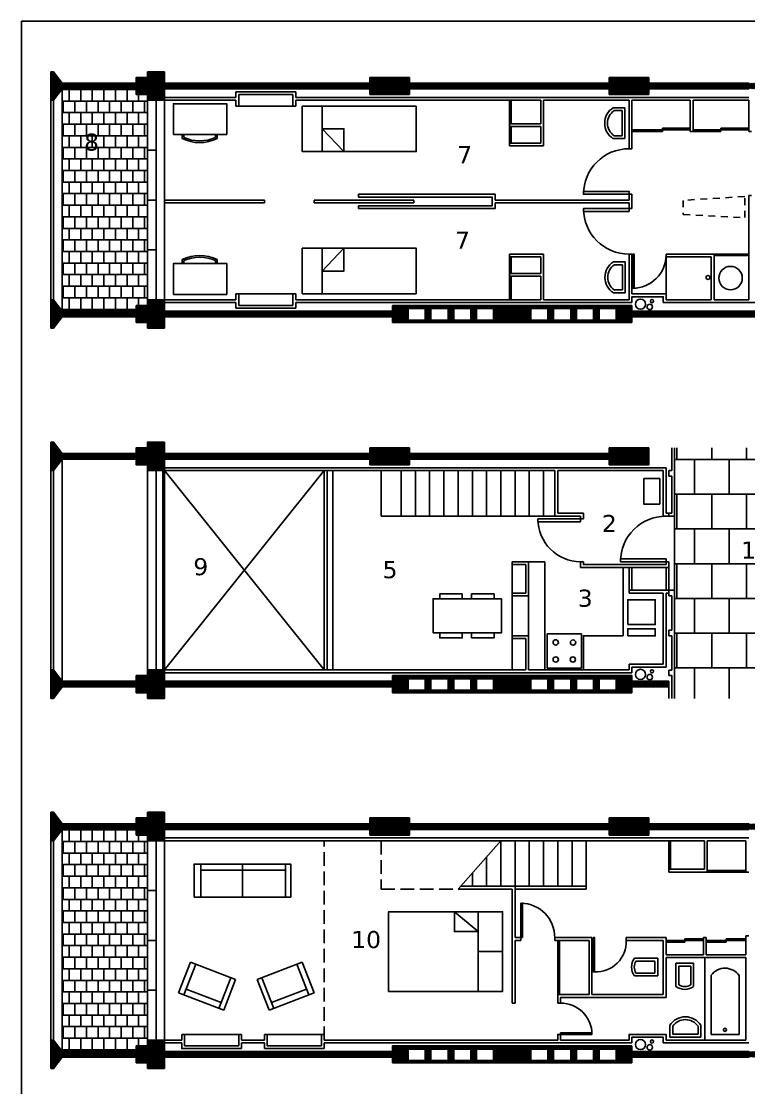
# Model space of a CAD drawing. Header units: millimetres. Extents: x 9.8 to 35.4, y 230.2 to 263.7.
# Drawn here: x 9.83 to 22.59, y 245 to 263.73 of the extents above; entities that cross this region are included whole.
import ezdxf

# ---------------------------------------------------------------- set-up
doc = ezdxf.new("R2010")
doc.units = ezdxf.units.MM
doc.linetypes.add('ACAD_ISO02W100', pattern=[15, 12, -3])
doc.layers.add('GRIS', color=252, linetype='Continuous')
doc.layers.add('LINEAS', color=7, linetype='ACAD_ISO02W100')

# ---------------------------------------------------------------- blocks, each defined once
blk = doc.blocks.new('A$C68CD08A7')
for p, q in [((0, 0.053), (0, 0.46)), ((0, 0.46), (0.311, 0.46)), ((0.05, 0.079), (0.05, 0.41)), ((0.05, 0.41), (0.261, 0.41)), ((0.261, 0.41), (0.261, 0.079)), ((0.311, 0.46), (0.311, 0.053))]:
    blk.add_line(p, q)
for radius, start, end in [(0.254, 232.2833, 307.7167), (0.204, 238.8527, 301.0999)]:
    blk.add_arc((0.155, 0.254), radius, start, end)

msp = doc.modelspace()

# ---------------------------------------------------------------- hatches: boundary and pattern name
h = msp.add_hatch()
h.set_pattern_fill('ANSI31', color=256, scale=0.005, style=0)
h.paths.add_polyline_path([(12.345, 262.839), (12.045, 262.839), (12.045, 262.739), (11.845, 262.739), (11.845, 262.639), (10.545, 262.639), (10.395, 262.839), (10.345, 262.839), (10.345, 262.339), (10.395, 262.339), (10.545, 262.539), (11.845, 262.539), (11.845, 262.439), (12.045, 262.439), (12.045, 262.339), (12.345, 262.339), (12.345, 262.639)])
h.paths.add_polyline_path([(12.345, 258.839), (12.045, 258.839), (12.045, 258.739), (11.845, 258.739), (11.845, 258.639), (10.545, 258.639), (10.395, 258.839), (10.345, 258.839), (10.345, 258.339), (10.395, 258.339), (10.545, 258.539), (11.845, 258.539), (11.845, 258.439), (12.045, 258.439), (12.045, 258.339), (12.345, 258.339), (12.345, 258.539)])
h.paths.add_polyline_path([(32.845, 258.639), (28.845, 258.639), (28.845, 258.739), (24.645, 258.739), (24.645, 258.639), (22.595, 258.639), (20.545, 258.639), (20.545, 258.739), (16.345, 258.739), (16.345, 258.639), (12.345, 258.639), (12.345, 258.539), (16.345, 258.539), (16.345, 258.439), (20.545, 258.439), (20.545, 258.539), (22.595, 258.539), (24.645, 258.539), (24.645, 258.439), (28.845, 258.439), (28.845, 258.539), (32.845, 258.539)])
h.paths.add_polyline_path([(18.119, 258.482), (17.819, 258.482), (17.819, 258.682), (18.119, 258.682)], flags=16)
h.paths.add_polyline_path([(18.771, 258.682), (19.071, 258.682), (19.071, 258.482), (18.771, 258.482)], flags=16)
h.paths.add_polyline_path([(17.719, 258.482), (17.419, 258.482), (17.419, 258.682), (17.719, 258.682)], flags=16)
h.paths.add_polyline_path([(19.171, 258.682), (19.471, 258.682), (19.471, 258.482), (19.171, 258.482)], flags=16)
h.paths.add_polyline_path([(17.319, 258.482), (17.019, 258.482), (17.019, 258.682), (17.319, 258.682)], flags=16)
h.paths.add_polyline_path([(19.571, 258.682), (19.871, 258.682), (19.871, 258.482), (19.571, 258.482)], flags=16)
h.paths.add_polyline_path([(16.919, 258.482), (16.619, 258.482), (16.619, 258.682), (16.919, 258.682)], flags=16)
h.paths.add_polyline_path([(19.971, 258.682), (20.271, 258.682), (20.271, 258.482), (19.971, 258.482)], flags=16)
h.paths.add_polyline_path([(24.919, 258.682), (25.219, 258.682), (25.219, 258.482), (24.919, 258.482)], flags=16)
h.paths.add_polyline_path([(25.319, 258.682), (25.619, 258.682), (25.619, 258.482), (25.319, 258.482)], flags=16)
h.paths.add_polyline_path([(25.719, 258.682), (26.019, 258.682), (26.019, 258.482), (25.719, 258.482)], flags=16)
h.paths.add_polyline_path([(26.119, 258.682), (26.419, 258.682), (26.419, 258.482), (26.119, 258.482)], flags=16)
h.paths.add_polyline_path([(27.071, 258.682), (27.371, 258.682), (27.371, 258.482), (27.071, 258.482)], flags=16)
h.paths.add_polyline_path([(27.471, 258.682), (27.771, 258.682), (27.771, 258.482), (27.471, 258.482)], flags=16)
h.paths.add_polyline_path([(27.871, 258.682), (28.171, 258.682), (28.171, 258.482), (27.871, 258.482)], flags=16)
h.paths.add_polyline_path([(28.271, 258.682), (28.571, 258.682), (28.571, 258.482), (28.271, 258.482)], flags=16)
h.paths.add_polyline_path([(32.845, 262.639), (29.245, 262.639), (29.245, 262.739), (28.545, 262.739), (28.545, 262.639), (25.045, 262.639), (25.045, 262.739), (24.345, 262.739), (24.345, 262.639), (22.595, 262.639), (20.845, 262.639), (20.845, 262.739), (20.145, 262.739), (20.145, 262.639), (16.645, 262.639), (16.645, 262.739), (15.945, 262.739), (15.945, 262.639), (12.345, 262.639), (12.345, 262.539), (15.945, 262.539), (15.945, 262.439), (16.645, 262.439), (16.645, 262.539), (20.145, 262.539), (20.145, 262.439), (20.845, 262.439), (20.845, 262.539), (22.595, 262.539), (24.345, 262.539), (24.345, 262.439), (25.045, 262.439), (25.045, 262.539), (28.545, 262.539), (28.545, 262.439), (29.245, 262.439), (29.245, 262.539), (32.845, 262.539)])
h.paths.add_polyline_path([(34.845, 262.839), (34.795, 262.839), (34.645, 262.639), (33.345, 262.639), (33.345, 262.739), (33.145, 262.739), (33.145, 262.839), (32.845, 262.839), (32.845, 262.639), (32.845, 262.339), (33.145, 262.339), (33.145, 262.439), (33.345, 262.439), (33.345, 262.539), (34.645, 262.539), (34.795, 262.339), (34.845, 262.339)])
h.paths.add_polyline_path([(34.845, 258.839), (34.795, 258.839), (34.645, 258.639), (33.345, 258.639), (33.345, 258.739), (33.145, 258.739), (33.145, 258.839), (32.845, 258.839), (32.845, 258.539), (32.845, 258.339), (33.145, 258.339), (33.145, 258.439), (33.345, 258.439), (33.345, 258.539), (34.645, 258.539), (34.795, 258.339), (34.845, 258.339)])
h = msp.add_hatch()
h.set_pattern_fill('ANSI31', color=256, scale=0.005, style=0)
h.paths.add_polyline_path([(12.345, 256.339), (12.045, 256.339), (12.045, 256.239), (11.845, 256.239), (11.845, 256.139), (10.545, 256.139), (10.395, 256.339), (10.345, 256.339), (10.345, 255.839), (10.395, 255.839), (10.545, 256.039), (11.845, 256.039), (11.845, 255.939), (12.045, 255.939), (12.045, 255.839), (12.345, 255.839), (12.345, 256.039)])
h.paths.add_polyline_path([(12.345, 252.339), (12.045, 252.339), (12.045, 252.239), (11.845, 252.239), (11.845, 252.139), (10.545, 252.139), (10.395, 252.339), (10.345, 252.339), (10.345, 251.839), (10.395, 251.839), (10.545, 252.039), (11.845, 252.039), (11.845, 251.939), (12.045, 251.939), (12.045, 251.839), (12.345, 251.839), (12.345, 252.039)])
h.paths.add_polyline_path([(20.845, 256.239), (20.145, 256.239), (20.145, 256.139), (16.645, 256.139), (16.645, 256.239), (15.945, 256.239), (15.945, 256.139), (12.345, 256.139), (12.345, 256.039), (15.945, 256.039), (15.945, 255.939), (16.645, 255.939), (16.645, 256.039), (20.145, 256.039), (20.145, 255.939), (20.845, 255.939), (20.845, 256.039)])
h.paths.add_polyline_path([(20.545, 252.239), (16.345, 252.239), (16.345, 252.139), (12.345, 252.139), (12.345, 252.039), (16.345, 252.039), (16.345, 251.939), (20.545, 251.939), (20.545, 252.039), (21.195, 252.039), (21.195, 252.139), (20.545, 252.139)])
h.paths.add_polyline_path([(16.619, 252.182), (16.919, 252.182), (16.919, 251.982), (16.619, 251.982)], flags=16)
h.paths.add_polyline_path([(17.019, 252.182), (17.319, 252.182), (17.319, 251.982), (17.019, 251.982)], flags=16)
h.paths.add_polyline_path([(17.419, 252.182), (17.719, 252.182), (17.719, 251.982), (17.419, 251.982)], flags=16)
h.paths.add_polyline_path([(17.819, 252.182), (18.119, 252.182), (18.119, 251.982), (17.819, 251.982)], flags=16)
h.paths.add_polyline_path([(18.771, 252.182), (19.071, 252.182), (19.071, 251.982), (18.771, 251.982)], flags=16)
h.paths.add_polyline_path([(19.171, 252.182), (19.471, 252.182), (19.471, 251.982), (19.171, 251.982)], flags=16)
h.paths.add_polyline_path([(19.571, 252.182), (19.871, 252.182), (19.871, 251.982), (19.571, 251.982)], flags=16)
h.paths.add_polyline_path([(19.971, 252.182), (20.271, 252.182), (20.271, 251.982), (19.971, 251.982)], flags=16)
h = msp.add_hatch()
h.set_pattern_fill('ANSI31', color=256, scale=0.005, style=0)
h.paths.add_polyline_path([(12.345, 249.839), (12.045, 249.839), (12.045, 249.739), (11.845, 249.739), (11.845, 249.639), (10.545, 249.639), (10.395, 249.839), (10.345, 249.839), (10.345, 249.339), (10.395, 249.339), (10.545, 249.539), (11.845, 249.539), (11.845, 249.439), (12.045, 249.439), (12.045, 249.339), (12.345, 249.339), (12.345, 249.539)])
h.paths.add_polyline_path([(33.345, 245.739), (33.145, 245.739), (33.145, 245.839), (32.845, 245.839), (32.845, 245.539), (32.845, 245.339), (33.145, 245.339), (33.145, 245.439), (33.345, 245.439), (33.345, 245.539), (34.645, 245.539), (34.795, 245.339), (34.845, 245.339), (34.845, 245.839), (34.795, 245.839), (34.645, 245.639), (33.345, 245.639)])
h.paths.add_polyline_path([(34.845, 249.839), (34.795, 249.839), (34.645, 249.639), (33.345, 249.639), (33.345, 249.739), (33.145, 249.739), (33.145, 249.839), (32.845, 249.839), (32.845, 249.639), (32.845, 249.339), (33.145, 249.339), (33.145, 249.439), (33.345, 249.439), (33.345, 249.539), (34.645, 249.539), (34.795, 249.339), (34.845, 249.339)])
h.paths.add_polyline_path([(32.845, 249.639), (29.245, 249.639), (29.245, 249.739), (28.545, 249.739), (28.545, 249.639), (25.045, 249.639), (25.045, 249.739), (24.345, 249.739), (24.345, 249.639), (22.595, 249.639), (20.845, 249.639), (20.845, 249.739), (20.145, 249.739), (20.145, 249.639), (16.645, 249.639), (16.645, 249.739), (15.945, 249.739), (15.945, 249.639), (12.345, 249.639), (12.345, 249.539), (15.945, 249.539), (15.945, 249.439), (16.645, 249.439), (16.645, 249.539), (20.145, 249.539), (20.145, 249.439), (20.845, 249.439), (20.845, 249.539), (22.595, 249.539), (24.345, 249.539), (24.345, 249.439), (25.045, 249.439), (25.045, 249.539), (28.545, 249.539), (28.545, 249.439), (29.245, 249.439), (29.245, 249.539), (32.845, 249.539)])
h.paths.add_polyline_path([(32.845, 245.639), (28.845, 245.639), (28.845, 245.739), (24.645, 245.739), (24.645, 245.639), (22.595, 245.639), (20.545, 245.639), (20.545, 245.739), (16.345, 245.739), (16.345, 245.639), (12.345, 245.639), (12.345, 245.539), (16.345, 245.539), (16.345, 245.439), (20.545, 245.439), (20.545, 245.539), (22.595, 245.539), (24.645, 245.539), (24.645, 245.439), (28.845, 245.439), (28.845, 245.539), (32.845, 245.539)])
h.paths.add_polyline_path([(26.419, 245.482), (26.119, 245.482), (26.119, 245.682), (26.419, 245.682)], flags=16)
h.paths.add_polyline_path([(27.071, 245.682), (27.371, 245.682), (27.371, 245.482), (27.071, 245.482)], flags=16)
h.paths.add_polyline_path([(26.019, 245.482), (25.719, 245.482), (25.719, 245.682), (26.019, 245.682)], flags=16)
h.paths.add_polyline_path([(27.471, 245.682), (27.771, 245.682), (27.771, 245.482), (27.471, 245.482)], flags=16)
h.paths.add_polyline_path([(25.619, 245.482), (25.319, 245.482), (25.319, 245.682), (25.619, 245.682)], flags=16)
h.paths.add_polyline_path([(27.871, 245.682), (28.171, 245.682), (28.171, 245.482), (27.871, 245.482)], flags=16)
h.paths.add_polyline_path([(25.219, 245.482), (24.919, 245.482), (24.919, 245.682), (25.219, 245.682)], flags=16)
h.paths.add_polyline_path([(28.271, 245.682), (28.571, 245.682), (28.571, 245.482), (28.271, 245.482)], flags=16)
h.paths.add_polyline_path([(20.271, 245.482), (19.971, 245.482), (19.971, 245.682), (20.271, 245.682)], flags=16)
h.paths.add_polyline_path([(19.871, 245.482), (19.571, 245.482), (19.571, 245.682), (19.871, 245.682)], flags=16)
h.paths.add_polyline_path([(19.471, 245.482), (19.171, 245.482), (19.171, 245.682), (19.471, 245.682)], flags=16)
h.paths.add_polyline_path([(19.071, 245.482), (18.771, 245.482), (18.771, 245.682), (19.071, 245.682)], flags=16)
h.paths.add_polyline_path([(18.119, 245.482), (17.819, 245.482), (17.819, 245.682), (18.119, 245.682)], flags=16)
h.paths.add_polyline_path([(17.719, 245.482), (17.419, 245.482), (17.419, 245.682), (17.719, 245.682)], flags=16)
h.paths.add_polyline_path([(17.319, 245.482), (17.019, 245.482), (17.019, 245.682), (17.319, 245.682)], flags=16)
h.paths.add_polyline_path([(16.919, 245.482), (16.619, 245.482), (16.619, 245.682), (16.919, 245.682)], flags=16)
h = msp.add_hatch()
h.set_pattern_fill('ANSI31', color=256, scale=0.005, style=0)
h.paths.add_polyline_path([(12.345, 245.839), (12.045, 245.839), (12.045, 245.739), (11.845, 245.739), (11.845, 245.639), (10.545, 245.639), (10.395, 245.839), (10.345, 245.839), (10.345, 245.339), (10.395, 245.339), (10.545, 245.539), (11.845, 245.539), (11.845, 245.439), (12.045, 245.439), (12.045, 245.339), (12.345, 245.339), (12.345, 245.539)])
h = msp.add_hatch()
h.set_pattern_fill('ANSI31', color=256, scale=0.005, style=0)
h.paths.add_polyline_path([(22.595, 245.639), (20.545, 245.639), (20.545, 245.739), (16.345, 245.739), (16.345, 245.639), (12.345, 245.639), (12.345, 245.539), (16.345, 245.539), (16.345, 245.439), (20.545, 245.439), (20.545, 245.539), (22.595, 245.539)])
h.paths.add_polyline_path([(16.619, 245.682), (16.919, 245.682), (16.919, 245.482), (16.619, 245.482)], flags=16)
h.paths.add_polyline_path([(17.019, 245.682), (17.319, 245.682), (17.319, 245.482), (17.019, 245.482)], flags=16)
h.paths.add_polyline_path([(17.419, 245.682), (17.719, 245.682), (17.719, 245.482), (17.419, 245.482)], flags=16)
h.paths.add_polyline_path([(17.819, 245.682), (18.119, 245.682), (18.119, 245.482), (17.819, 245.482)], flags=16)
h.paths.add_polyline_path([(18.771, 245.682), (19.071, 245.682), (19.071, 245.482), (18.771, 245.482)], flags=16)
h.paths.add_polyline_path([(19.171, 245.682), (19.471, 245.682), (19.471, 245.482), (19.171, 245.482)], flags=16)
h.paths.add_polyline_path([(19.571, 245.682), (19.871, 245.682), (19.871, 245.482), (19.571, 245.482)], flags=16)
h.paths.add_polyline_path([(19.971, 245.682), (20.271, 245.682), (20.271, 245.482), (19.971, 245.482)], flags=16)
at = {"layer": 'GRIS'}
h = msp.add_hatch(dxfattribs=at)
h.set_pattern_fill('AR-B88', color=256, scale=0.001, style=0)
h.set_pattern_definition([(360, (-2e-12, 13), (2e-15, 0.2032), []), (90, (-2e-12, 13), (-0.1016, 0.2032), [0.2032, -0.2032])])
h.paths.add_polyline_path([(12.045, 262.339), (12.045, 262.439), (11.845, 262.439), (11.845, 262.539), (10.545, 262.539), (10.545, 258.639), (11.845, 258.639), (11.845, 258.739), (12.045, 258.739), (12.045, 258.839)])
h = msp.add_hatch(dxfattribs=at)
h.set_pattern_fill('AR-B88', color=256, scale=0.003, style=0)
h.paths.add_polyline_path([(23.895, 255.039), (23.895, 256.239), (21.295, 256.239), (21.295, 255.039), (21.295, 253.739), (21.295, 251.839), (23.895, 251.839), (23.895, 253.739)])
h = msp.add_hatch(dxfattribs=at)
h.set_pattern_fill('AR-B88', color=256, scale=0.001, style=0)
h.paths.add_polyline_path([(12.045, 249.339), (12.045, 249.439), (11.845, 249.439), (11.845, 249.539), (10.545, 249.539), (10.545, 245.639), (11.845, 245.639), (11.845, 245.739), (12.045, 245.739), (12.045, 245.839)])

# ---------------------------------------------------------------- linework, layer by layer
for p, q in [((9.83, 263.726), (35.409, 263.726)), ((9.83, 230.218), (9.83, 263.726)), ((10.345, 262.839), (10.345, 258.339)), ((12.345, 262.839), (12.345, 262.639)), ((15.945, 262.739), (16.645, 262.739)), ((15.945, 262.639), (15.945, 262.739)), ((16.645, 262.739), (16.645, 262.639)), ((20.145, 262.639), (20.145, 262.739)), ((20.145, 262.739), (20.845, 262.739)), ((20.845, 262.739), (20.845, 262.639)), ((10.545, 262.639), (11.845, 262.639)), ((10.545, 262.539), (10.545, 258.639)), ((10.545, 262.539), (11.845, 262.539)), ((15.945, 262.639), (12.345, 262.639)), ((12.345, 262.639), (12.345, 262.339)), ((15.945, 262.539), (12.345, 262.539)), ((15.945, 262.439), (15.945, 262.539)), ((20.145, 262.639), (16.645, 262.639)), ((16.645, 262.539), (16.645, 262.439)), ((20.145, 262.539), (16.645, 262.539)), ((20.145, 262.439), (20.145, 262.539)), ((22.595, 262.639), (20.845, 262.639)), ((22.595, 262.539), (20.845, 262.539)), ((20.845, 262.539), (20.845, 262.439)), ((12.045, 262.439), (12.045, 262.339)), ((12.045, 262.339), (12.045, 258.739)), ((12.345, 262.339), (12.345, 258.839)), ((18.945, 262.339), (18.945, 261.927)), ((18.995, 262.339), (18.995, 261.539)), ((18.945, 261.877), (18.945, 261.589)), ((18.945, 261.589), (18.395, 261.589)), ((18.995, 261.539), (18.395, 261.539)), ((22.595, 260.669), (22.645, 260.669)), ((18.995, 259.639), (18.395, 259.639)), ((18.945, 259.589), (18.395, 259.589)), ((18.945, 259.301), (18.945, 259.589)), ((18.995, 258.839), (18.995, 259.639)), ((21.937, 259.589), (21.937, 258.839)), ((21.987, 259.639), (21.987, 258.839)), ((18.945, 258.839), (18.945, 259.251)), ((20.545, 258.939), (21.145, 258.939)), ((20.595, 258.939), (20.845, 258.939)), ((21.145, 258.939), (21.145, 258.839)), ((12.345, 258.839), (12.345, 258.539)), ((12.345, 258.789), (12.645, 258.789)), ((12.645, 258.789), (13.595, 258.789)), ((14.645, 258.789), (20.545, 258.789)), ((10.545, 258.639), (11.845, 258.639)), ((11.845, 258.739), (12.045, 258.739)), ((11.845, 258.639), (11.845, 258.739)), ((12.345, 258.639), (16.345, 258.639)), ((16.345, 258.739), (16.345, 258.639)), ((16.345, 258.739), (20.545, 258.739)), ((20.545, 258.639), (20.545, 258.739)), ((20.545, 258.639), (22.595, 258.639)), ((24.645, 258.639), (22.595, 258.639)), ((10.545, 258.539), (11.845, 258.539)), ((11.845, 258.439), (11.845, 258.539)), ((12.045, 258.439), (11.845, 258.439)), ((12.045, 258.439), (12.045, 258.339)), ((12.045, 258.339), (12.045, 258.439)), ((12.345, 258.539), (16.345, 258.539)), ((12.345, 258.539), (16.345, 258.539)), ((12.345, 258.539), (12.345, 258.339)), ((16.345, 258.539), (16.345, 258.439)), ((20.545, 258.439), (16.345, 258.439)), ((20.545, 258.439), (20.545, 258.539)), ((20.545, 258.539), (22.595, 258.539)), ((24.645, 258.539), (22.595, 258.539)), ((10.345, 256.339), (10.345, 251.839)), ((12.345, 256.339), (12.345, 256.039)), ((10.545, 256.139), (11.845, 256.139)), ((15.945, 256.139), (12.345, 256.139)), ((15.945, 256.139), (15.945, 256.239)), ((15.945, 256.239), (16.645, 256.239)), ((16.645, 256.239), (16.645, 256.139)), ((20.145, 256.139), (16.645, 256.139)), ((20.145, 256.239), (20.845, 256.239)), ((20.145, 256.139), (20.145, 256.239)), ((20.845, 256.239), (20.845, 256.039)), ((21.245, 255.838), (21.245, 256.239)), ((21.295, 255.039), (21.295, 256.239)), ((10.545, 256.039), (11.845, 256.039)), ((10.545, 256.039), (10.545, 252.139)), ((12.045, 255.939), (12.045, 255.839)), ((12.345, 256.039), (12.345, 255.839)), ((15.945, 256.039), (12.345, 256.039)), ((15.945, 255.939), (15.945, 256.039)), ((20.145, 256.039), (16.645, 256.039)), ((16.645, 256.039), (16.645, 255.939)), ((20.145, 255.939), (20.145, 256.039)), ((20.845, 256.039), (20.845, 255.939)), ((12.045, 255.839), (12.045, 252.239)), ((12.315, 255.839), (12.315, 252.339)), ((12.345, 255.839), (12.345, 252.339)), ((16.145, 255.839), (16.145, 255.039)), ((16.495, 255.039), (16.495, 255.839)), ((16.745, 255.039), (16.745, 255.839)), ((16.995, 255.039), (16.995, 255.839)), ((17.245, 255.039), (17.245, 255.839)), ((17.495, 255.039), (17.495, 255.839)), ((17.745, 255.039), (17.745, 255.839)), ((17.995, 255.039), (17.995, 255.839)), ((18.245, 255.039), (18.245, 255.839)), ((18.495, 255.039), (18.495, 255.839)), ((18.745, 255.039), (18.745, 255.839)), ((18.995, 255.039), (18.995, 255.839)), ((19.195, 255.039), (19.195, 255.839)), ((19.245, 255.089), (19.245, 255.839)), ((21.095, 255.039), (21.095, 255.839)), ((21.145, 255.089), (21.145, 255.889)), ((21.195, 255.738), (21.195, 255.838)), ((21.245, 255.089), (21.245, 255.738)), ((16.145, 255.039), (19.195, 255.039)), ((19.195, 255.039), (19.645, 255.039)), ((19.245, 255.089), (19.694, 255.089)), ((21.095, 255.039), (21.295, 255.039)), ((21.145, 255.089), (21.245, 255.089)), ((18.445, 254.189), (18.445, 253.689)), ((21.195, 254.239), (21.145, 254.239)), ((21.145, 254.189), (21.145, 254.239)), ((21.145, 253.739), (21.145, 254.139)), ((21.195, 253.639), (21.195, 254.239)), ((21.195, 253.739), (20.495, 253.739)), ((21.095, 253.689), (20.495, 253.689)), ((21.095, 252.439), (21.095, 253.689)), ((21.145, 252.389), (21.145, 253.689)), ((21.145, 253.689), (21.195, 253.689)), ((21.195, 253.739), (21.195, 253.639)), ((21.295, 251.839), (21.295, 253.739)), ((21.245, 253.036), (21.245, 253.639)), ((21.195, 252.936), (21.195, 253.036)), ((18.445, 252.889), (18.445, 252.339)), ((21.245, 252.334), (21.245, 252.936)), ((20.495, 252.339), (20.495, 252.439)), ((20.495, 252.439), (21.095, 252.439)), ((20.545, 252.289), (20.545, 252.389)), ((20.545, 252.389), (21.145, 252.389)), ((11.845, 252.139), (11.845, 252.239)), ((11.845, 252.239), (12.045, 252.239)), ((12.345, 252.339), (12.345, 252.039)), ((12.345, 252.289), (12.645, 252.289)), ((12.645, 252.289), (20.545, 252.289)), ((16.345, 252.239), (20.545, 252.239)), ((16.345, 252.239), (16.345, 252.139)), ((20.545, 252.139), (20.545, 252.239)), ((21.195, 252.242), (21.195, 252.334)), ((21.245, 251.839), (21.245, 252.242)), ((10.545, 252.139), (11.845, 252.139)), ((10.545, 252.039), (11.845, 252.039)), ((11.845, 251.939), (11.845, 252.039)), ((12.345, 252.139), (16.345, 252.139)), ((12.345, 252.039), (12.345, 251.839)), ((12.345, 252.039), (16.345, 252.039)), ((12.345, 252.039), (16.345, 252.039)), ((16.345, 252.039), (16.345, 251.939)), ((20.545, 252.139), (21.195, 252.139)), ((20.545, 252.039), (21.195, 252.039)), ((20.545, 251.939), (20.545, 252.039)), ((12.045, 251.939), (11.845, 251.939)), ((12.045, 251.839), (12.045, 251.939)), ((12.045, 251.939), (12.045, 251.839)), ((20.545, 251.939), (16.345, 251.939)), ((10.345, 249.839), (10.345, 245.339)), ((12.345, 249.839), (12.345, 249.539)), ((10.545, 249.639), (11.845, 249.639)), ((15.945, 249.639), (12.345, 249.639)), ((15.945, 249.739), (16.645, 249.739)), ((15.945, 249.639), (15.945, 249.739)), ((16.645, 249.739), (16.645, 249.639)), ((20.145, 249.639), (16.645, 249.639)), ((20.145, 249.639), (20.145, 249.739)), ((20.145, 249.739), (20.845, 249.739)), ((20.845, 249.739), (20.845, 249.639)), ((22.595, 249.639), (20.845, 249.639)), ((10.545, 249.539), (10.545, 245.639)), ((10.545, 249.539), (11.845, 249.539)), ((12.045, 249.439), (12.045, 249.339)), ((15.945, 249.539), (12.345, 249.539)), ((12.345, 249.539), (12.345, 249.339)), ((15.945, 249.439), (15.945, 249.539)), ((16.645, 249.539), (16.645, 249.439)), ((20.145, 249.539), (16.645, 249.539)), ((20.145, 249.439), (20.145, 249.539)), ((22.595, 249.539), (20.845, 249.539)), ((20.845, 249.539), (20.845, 249.439)), ((12.045, 249.339), (12.045, 245.739)), ((12.345, 249.339), (12.345, 245.839)), ((18.245, 248.539), (18.245, 249.339)), ((18.495, 248.539), (18.495, 249.339)), ((18.745, 248.539), (18.745, 249.339)), ((18.995, 248.539), (18.995, 249.339)), ((19.245, 248.539), (19.245, 249.339)), ((19.495, 248.539), (19.495, 249.339)), ((19.745, 248.489), (19.745, 249.339)), ((17.995, 248.539), (17.995, 249.056)), ((21.193, 248.839), (21.193, 248.789)), ((21.193, 248.839), (21.819, 248.839)), ((17.745, 248.539), (17.745, 248.772)), ((17.539, 248.539), (19.745, 248.539)), ((18.495, 248.489), (19.745, 248.489)), ((18.595, 247.639), (18.595, 247.589)), ((19.195, 247.589), (19.195, 247.639)), ((19.795, 246.639), (19.795, 247.589)), ((19.845, 246.639), (19.845, 247.639)), ((20.445, 247.639), (20.445, 247.589)), ((21.8, 247.639), (21.8, 247.339)), ((21.85, 247.639), (21.85, 247.339)), ((22.595, 247.669), (22.545, 247.669)), ((21.145, 247.339), (21.8, 247.339)), ((21.145, 247.289), (22.545, 247.289)), ((21.825, 247.289), (21.825, 245.839)), ((19.245, 246.639), (19.795, 246.639)), ((19.845, 246.639), (21.095, 246.639)), ((12.345, 245.839), (12.345, 245.539)), ((19.295, 245.839), (19.295, 245.939)), ((10.545, 245.639), (11.845, 245.639)), ((11.845, 245.739), (12.045, 245.739)), ((11.845, 245.639), (11.845, 245.739)), ((12.345, 245.789), (12.645, 245.789)), ((12.345, 245.639), (16.345, 245.639)), ((13.695, 245.789), (14.095, 245.789)), ((15.145, 245.789), (20.545, 245.789)), ((16.345, 245.739), (16.345, 245.639)), ((16.345, 245.739), (20.545, 245.739)), ((20.545, 245.639), (20.545, 245.739)), ((20.545, 245.639), (22.595, 245.639)), ((10.545, 245.539), (11.845, 245.539)), ((11.845, 245.439), (11.845, 245.539)), ((12.345, 245.539), (16.345, 245.539)), ((12.345, 245.539), (16.345, 245.539)), ((12.345, 245.539), (12.345, 245.339)), ((16.345, 245.539), (16.345, 245.439)), ((20.545, 245.439), (20.545, 245.539)), ((20.545, 245.539), (22.595, 245.539)), ((12.045, 245.439), (11.845, 245.439)), ((12.045, 245.439), (12.045, 245.339)), ((12.045, 245.339), (12.045, 245.439)), ((20.545, 245.439), (16.345, 245.439))]:
    msp.add_line(p, q)
at = {"ltscale": 0.03}
for p, q in [((15.145, 252.339), (15.145, 255.839)), ((15.195, 252.339), (15.195, 255.839)), ((15.295, 252.339), (15.295, 255.839))]:
    msp.add_line(p, q, dxfattribs=at)
for points in [[(10.345, 262.839), (10.395, 262.839), (10.545, 262.639)], [(11.845, 262.639), (11.845, 262.739), (12.045, 262.739)], [(12.045, 262.839), (12.345, 262.839)], [(12.045, 262.739), (12.045, 262.839), (12.345, 262.839)], [(10.345, 262.339), (10.395, 262.339), (10.545, 262.539)], [(12.045, 262.339), (12.045, 262.439), (11.845, 262.439), (11.845, 262.539)], [(13.595, 262.489), (14.645, 262.489)], [(13.595, 262.489), (13.595, 262.389)], [(14.645, 262.489), (14.645, 262.389)], [(10.395, 258.839), (10.395, 262.339)], [(12.045, 262.339), (13.595, 262.339)], [(12.195, 258.839), (12.195, 262.339)], [(12.345, 262.389), (13.595, 262.389)], [(13.595, 262.339), (13.595, 262.239)], [(13.645, 262.439), (14.595, 262.439)], [(13.645, 262.439), (13.645, 262.239)], [(14.595, 262.439), (14.595, 262.239)], [(14.645, 262.389), (22.595, 262.389)], [(14.645, 262.339), (18.945, 262.339)], [(14.645, 262.339), (14.645, 262.239)], [(15.945, 262.439), (16.645, 262.439)], [(18.995, 262.339), (20.495, 262.339)], [(20.145, 262.439), (20.845, 262.439)], [(20.495, 261.489), (20.495, 262.339)], [(20.545, 262.339), (21.57, 262.339)], [(20.545, 261.489), (20.545, 262.339)], [(21.57, 261.789), (21.57, 262.339)], [(21.62, 262.339), (22.595, 262.339)], [(21.62, 261.789), (21.62, 262.339)], [(22.595, 262.339), (22.595, 261.789)], [(13.595, 262.239), (13.645, 262.239)], [(14.595, 262.239), (14.645, 262.239)], [(18.395, 261.927), (18.945, 261.927)], [(18.395, 261.927), (18.395, 261.877)], [(18.945, 261.877), (18.395, 261.877)], [(21.62, 261.789), (21.57, 261.789)], [(22.645, 261.789), (22.595, 261.789)], [(18.395, 261.589), (18.395, 261.539)], [(12.195, 261.464), (12.045, 261.464)], [(20.495, 261.489), (20.545, 261.489)], [(18.145, 260.589), (18.145, 260.689), (15.745, 260.689)], [(15.745, 260.689), (15.745, 260.639)], [(18.095, 260.589), (18.095, 260.639), (15.745, 260.639)], [(20.495, 260.589), (20.495, 260.689)], [(20.495, 260.589), (20.495, 260.689), (20.545, 260.689)], [(20.545, 260.439), (20.545, 260.689)], [(22.595, 260.669), (22.595, 258.839)], [(22.595, 258.839), (22.595, 260.669)], [(12.195, 260.589), (12.045, 260.589)], [(12.345, 260.589), (12.345, 260.539)], [(18.095, 260.589), (18.095, 260.489), (15.745, 260.489)], [(18.145, 260.539), (18.145, 260.439), (15.745, 260.439)], [(15.745, 260.439), (15.745, 260.489)], [(18.145, 260.589), (20.495, 260.589)], [(20.495, 260.539), (18.145, 260.539)], [(20.495, 260.439), (20.495, 260.539)], [(20.495, 260.539), (20.495, 260.439), (20.545, 260.439)], [(12.195, 259.714), (12.045, 259.714)], [(18.395, 259.639), (18.395, 259.589)], [(20.495, 259.639), (20.495, 259.639), (20.545, 259.639)], [(20.495, 258.839), (20.495, 259.639)], [(20.545, 258.939), (20.545, 259.639)], [(21.145, 259.589), (21.145, 259.639)], [(21.145, 259.639), (22.595, 259.639)], [(21.145, 258.939), (21.145, 259.589)], [(21.145, 259.589), (21.937, 259.589)], [(21.987, 259.614), (22.595, 259.614)], [(18.945, 259.301), (18.395, 259.301), (18.395, 259.251), (18.945, 259.251)], [(13.595, 258.839), (13.595, 258.939)], [(13.595, 258.939), (13.645, 258.939)], [(13.645, 258.739), (13.645, 258.939)], [(14.595, 258.739), (14.595, 258.939)], [(14.595, 258.939), (14.645, 258.939)], [(14.645, 258.839), (14.645, 258.939)], [(10.345, 258.839), (10.395, 258.839), (10.545, 258.639)], [(12.045, 258.739), (12.045, 258.839), (12.645, 258.839)], [(12.645, 258.839), (13.595, 258.839)], [(13.595, 258.689), (13.595, 258.789)], [(14.645, 258.839), (18.945, 258.839)], [(14.645, 258.689), (14.645, 258.789)], [(18.995, 258.839), (20.495, 258.839)], [(20.545, 258.789), (20.545, 258.889), (21.095, 258.889), (21.095, 258.789)], [(21.095, 258.789), (22.595, 258.789)], [(21.145, 258.839), (21.937, 258.839)], [(21.987, 258.839), (22.595, 258.839)], [(24.095, 258.789), (22.595, 258.789)], [(13.595, 258.689), (14.645, 258.689)], [(13.645, 258.739), (14.595, 258.739)], [(10.345, 258.339), (10.395, 258.339), (10.545, 258.539)], [(12.045, 258.339), (12.345, 258.339)], [(10.345, 256.339), (10.395, 256.339), (10.545, 256.139)], [(12.045, 256.239), (12.045, 256.339), (12.345, 256.339)], [(12.045, 256.339), (12.345, 256.339)], [(11.845, 256.139), (11.845, 256.239), (12.045, 256.239)], [(10.345, 255.839), (10.395, 255.839), (10.545, 256.039)], [(12.045, 255.839), (12.045, 255.939), (11.845, 255.939), (11.845, 256.039)], [(15.945, 255.939), (16.645, 255.939)], [(20.145, 255.939), (20.845, 255.939)], [(10.395, 252.339), (10.395, 255.839)], [(12.045, 255.839), (19.195, 255.839)], [(12.195, 252.339), (12.195, 255.839)], [(12.345, 255.889), (21.145, 255.889)], [(19.245, 255.839), (21.095, 255.839)], [(21.195, 255.838), (21.245, 255.838)], [(21.195, 255.738), (21.245, 255.738)], [(19.695, 254.989), (19.645, 254.989), (19.645, 255.039)], [(19.695, 254.989), (19.695, 255.089)], [(21.195, 255.089), (21.195, 255.039)], [(12.345, 254.964), (12.315, 254.964)], [(12.345, 254.089), (12.315, 254.089)], [(18.732, 254.239), (18.732, 253.639), (18.445, 253.639)], [(18.732, 254.239), (18.445, 254.239), (18.445, 254.189)], [(18.682, 254.189), (18.682, 253.689), (18.445, 253.689)], [(18.445, 254.189), (18.682, 254.189)], [(18.732, 254.239), (19.02, 254.239)], [(18.732, 254.239), (18.732, 253.639)], [(19.02, 252.339), (19.02, 254.239)], [(19.645, 254.239), (19.645, 254.139), (21.195, 254.139)], [(19.645, 254.239), (19.695, 254.239)], [(19.695, 254.239), (19.695, 254.189), (21.145, 254.189)], [(20.395, 254.139), (20.395, 253.739), (20.395, 252.939)], [(20.495, 253.689), (20.495, 254.139)], [(20.545, 253.739), (20.545, 254.139)], [(18.445, 253.689), (18.445, 253.639)], [(21.295, 253.739), (21.195, 253.739)], [(18.445, 253.639), (18.445, 252.939)], [(18.732, 253.639), (18.732, 252.939)], [(21.195, 253.639), (21.245, 253.639)], [(12.345, 253.214), (12.315, 253.214)], [(18.732, 252.339), (18.732, 252.939), (18.445, 252.939)], [(18.445, 252.939), (18.445, 252.889)], [(18.732, 252.939), (18.732, 252.339)], [(20.395, 252.939), (19.695, 252.939), (19.695, 252.339)], [(21.245, 253.036), (21.195, 253.036)], [(18.682, 252.339), (18.682, 252.889), (18.445, 252.889)], [(21.245, 252.936), (21.195, 252.936)], [(10.345, 252.339), (10.395, 252.339), (10.545, 252.139)], [(12.045, 252.239), (12.045, 252.339), (15.145, 252.339)], [(15.145, 252.339), (18.682, 252.339)], [(18.732, 252.339), (20.495, 252.339)], [(21.195, 252.334), (21.245, 252.334)], [(21.195, 252.242), (21.245, 252.242)], [(10.345, 251.839), (10.395, 251.839), (10.545, 252.039)], [(21.195, 252.139), (21.195, 252.039), (21.195, 251.839)], [(12.045, 251.839), (12.345, 251.839)], [(10.345, 249.839), (10.395, 249.839), (10.545, 249.639)], [(12.045, 249.839), (12.345, 249.839)], [(12.045, 249.739), (12.045, 249.839), (12.345, 249.839)], [(11.845, 249.639), (11.845, 249.739), (12.045, 249.739)], [(10.345, 249.339), (10.395, 249.339), (10.545, 249.539)], [(12.045, 249.339), (12.045, 249.439), (11.845, 249.439), (11.845, 249.539)], [(12.345, 249.389), (22.595, 249.389)], [(15.945, 249.439), (16.645, 249.439)], [(20.145, 249.439), (20.845, 249.439)], [(10.395, 245.839), (10.395, 249.339)], [(12.045, 249.339), (21.819, 249.339)], [(12.195, 245.839), (12.195, 249.339)], [(17.495, 248.489), (18.245, 249.339)], [(21.819, 248.839), (21.819, 249.339)], [(21.869, 248.789), (21.869, 249.339)], [(21.869, 249.339), (22.545, 249.339)], [(22.545, 249.339), (22.545, 248.789)], [(21.193, 248.787), (21.869, 248.787)], [(22.545, 248.789), (22.595, 248.789)], [(12.195, 248.464), (12.045, 248.464)], [(17.495, 248.489), (18.445, 248.489)], [(18.445, 248.489), (18.445, 246.489), (18.495, 246.489), (18.495, 247.589)], [(18.495, 247.639), (18.495, 248.539)], [(12.195, 247.589), (12.045, 247.589)], [(18.495, 247.639), (18.595, 247.639)], [(18.495, 247.589), (18.595, 247.589)], [(19.195, 247.639), (19.845, 247.639)], [(19.195, 247.589), (19.245, 247.589)], [(19.245, 247.589), (19.795, 247.589)], [(20.445, 247.639), (21.145, 247.639)], [(20.445, 247.589), (21.095, 247.589)], [(21.095, 246.639), (21.095, 247.589)], [(21.145, 247.339), (21.145, 247.639)], [(21.8, 247.639), (21.85, 247.639)], [(22.545, 247.669), (22.545, 247.339)], [(21.85, 247.339), (22.545, 247.339)], [(21.145, 246.589), (21.145, 247.289)], [(22.545, 247.289), (22.545, 245.839)], [(12.195, 246.714), (12.045, 246.714)], [(19.245, 246.639), (19.245, 246.489)], [(19.295, 246.489), (19.295, 246.589), (21.145, 246.589)], [(19.245, 246.489), (19.295, 246.489)], [(19.245, 246.489), (19.245, 246.489)], [(10.345, 245.839), (10.395, 245.839), (10.545, 245.639)], [(12.045, 245.739), (12.045, 245.839), (12.645, 245.839)], [(12.645, 245.939), (12.645, 245.839)], [(12.645, 245.939), (12.695, 245.939)], [(12.695, 245.939), (12.695, 245.739)], [(13.645, 245.739), (13.645, 245.939)], [(13.645, 245.939), (13.695, 245.939)], [(13.695, 245.839), (13.695, 245.939)], [(13.695, 245.839), (14.095, 245.839)], [(14.095, 245.839), (14.095, 245.939)], [(14.095, 245.939), (14.145, 245.939)], [(14.145, 245.739), (14.145, 245.939)], [(15.095, 245.739), (15.095, 245.939)], [(15.095, 245.939), (15.145, 245.939)], [(15.145, 245.839), (15.145, 245.939)], [(15.145, 245.839), (19.245, 245.839)], [(19.245, 245.839), (19.245, 245.939), (19.295, 245.939)], [(19.295, 245.839), (20.495, 245.839)], [(20.495, 245.839), (20.495, 245.939), (21.145, 245.939), (21.145, 245.839)], [(20.545, 245.789), (20.545, 245.889), (21.095, 245.889), (21.095, 245.789)], [(21.145, 245.839), (22.545, 245.839)], [(12.645, 245.789), (12.645, 245.689)], [(12.645, 245.789), (12.645, 245.689), (13.695, 245.689)], [(12.695, 245.789), (12.695, 245.739), (13.645, 245.739)], [(13.695, 245.689), (13.695, 245.789)], [(14.095, 245.689), (14.095, 245.789)], [(14.095, 245.689), (15.145, 245.689)], [(14.145, 245.739), (15.095, 245.739)], [(15.145, 245.689), (15.145, 245.789)], [(21.095, 245.789), (22.595, 245.789)], [(10.345, 245.339), (10.395, 245.339), (10.545, 245.539)], [(12.045, 245.339), (12.345, 245.339)]]:
    msp.add_lwpolyline(points)
for points in [[(16.919, 258.482), (16.619, 258.482), (16.619, 258.682), (16.919, 258.682)], [(17.319, 258.482), (17.019, 258.482), (17.019, 258.682), (17.319, 258.682)], [(17.719, 258.482), (17.419, 258.482), (17.419, 258.682), (17.719, 258.682)], [(18.119, 258.482), (17.819, 258.482), (17.819, 258.682), (18.119, 258.682)], [(18.771, 258.482), (19.071, 258.482), (19.071, 258.682), (18.771, 258.682)], [(19.171, 258.482), (19.471, 258.482), (19.471, 258.682), (19.171, 258.682)], [(19.571, 258.482), (19.871, 258.482), (19.871, 258.682), (19.571, 258.682)], [(19.971, 258.482), (20.271, 258.482), (20.271, 258.682), (19.971, 258.682)], [(16.919, 251.982), (16.619, 251.982), (16.619, 252.182), (16.919, 252.182)], [(17.319, 251.982), (17.019, 251.982), (17.019, 252.182), (17.319, 252.182)], [(17.719, 251.982), (17.419, 251.982), (17.419, 252.182), (17.719, 252.182)], [(18.119, 251.982), (17.819, 251.982), (17.819, 252.182), (18.119, 252.182)], [(18.771, 251.982), (19.071, 251.982), (19.071, 252.182), (18.771, 252.182)], [(19.171, 251.982), (19.471, 251.982), (19.471, 252.182), (19.171, 252.182)], [(19.571, 251.982), (19.871, 251.982), (19.871, 252.182), (19.571, 252.182)], [(19.971, 251.982), (20.271, 251.982), (20.271, 252.182), (19.971, 252.182)], [(16.919, 245.482), (16.619, 245.482), (16.619, 245.682), (16.919, 245.682)], [(17.319, 245.482), (17.019, 245.482), (17.019, 245.682), (17.319, 245.682)], [(17.719, 245.482), (17.419, 245.482), (17.419, 245.682), (17.719, 245.682)], [(18.119, 245.482), (17.819, 245.482), (17.819, 245.682), (18.119, 245.682)], [(18.771, 245.482), (19.071, 245.482), (19.071, 245.682), (18.771, 245.682)], [(19.171, 245.482), (19.471, 245.482), (19.471, 245.682), (19.171, 245.682)], [(19.571, 245.482), (19.871, 245.482), (19.871, 245.682), (19.571, 245.682)], [(19.971, 245.482), (20.271, 245.482), (20.271, 245.682), (19.971, 245.682)]]:
    msp.add_lwpolyline(points, close=True)
for centre, radius in [((21.881, 259.228), 0.0339), ((20.695, 258.76), 0.0888), ((20.859, 258.712), 0.0476), ((20.898, 258.814), 0.0286), ((20.695, 252.26), 0.0888), ((20.859, 252.212), 0.0476), ((20.898, 252.314), 0.0286), ((20.695, 245.76), 0.0888), ((20.898, 245.814), 0.0286), ((20.859, 245.712), 0.0476)]:
    msp.add_circle(centre, radius)
at = {"layer": 'GRIS'}
for p, q in [((18.395, 261.927), (18.395, 262.339)), ((18.425, 261.927), (18.425, 262.339)), ((20.423, 262.21), (20.218, 262.21)), ((20.373, 262.16), (20.233, 262.16)), ((20.373, 261.716), (20.373, 262.16)), ((20.423, 261.666), (20.423, 262.21)), ((13.268, 261.741), (12.651, 261.741)), ((12.651, 261.741), (12.651, 261.669)), ((12.681, 261.688), (12.681, 261.741)), ((13.238, 261.688), (13.238, 261.741)), ((13.268, 261.669), (13.268, 261.741)), ((18.395, 261.589), (18.395, 261.877)), ((18.425, 261.589), (18.425, 261.877)), ((21.57, 261.819), (20.545, 261.819)), ((21.082, 261.789), (20.545, 261.789)), ((21.57, 261.849), (21.082, 261.849)), ((22.595, 261.819), (21.62, 261.819)), ((22.107, 261.789), (21.62, 261.789)), ((22.595, 261.849), (22.107, 261.849)), ((20.218, 261.666), (20.423, 261.666)), ((20.233, 261.716), (20.373, 261.716)), ((12.651, 259.472), (12.651, 259.544)), ((12.681, 259.525), (12.681, 259.472)), ((13.238, 259.525), (13.238, 259.472)), ((13.268, 259.544), (13.268, 259.472)), ((18.425, 259.589), (18.425, 259.301)), ((20.428, 259.503), (20.223, 259.503)), ((20.428, 258.959), (20.428, 259.503)), ((13.268, 259.472), (12.651, 259.472)), ((20.378, 259.453), (20.238, 259.453)), ((20.378, 259.009), (20.378, 259.453)), ((18.395, 259.251), (18.395, 258.839)), ((18.425, 259.251), (18.425, 258.839)), ((20.223, 258.959), (20.428, 258.959)), ((20.238, 259.009), (20.378, 259.009)), ((21.869, 248.819), (22.545, 248.819)), ((21.869, 248.789), (22.545, 248.789)), ((19.245, 246.639), (19.245, 247.589)), ((19.275, 246.639), (19.275, 247.589)), ((12.8, 247.21), (13.591, 246.902)), ((14.758, 247.21), (13.968, 246.902)), ((21.318, 247.189), (21.629, 247.189)), ((21.318, 246.782), (21.318, 247.189)), ((21.368, 247.139), (21.579, 247.139)), ((21.368, 246.808), (21.368, 247.139)), ((21.579, 247.139), (21.579, 246.808)), ((21.629, 247.189), (21.629, 246.782)), ((21.936, 245.938), (21.936, 246.977)), ((22.426, 246.971), (22.426, 245.938)), ((13.591, 246.902), (13.381, 246.362)), ((13.968, 246.902), (14.178, 246.362)), ((13.381, 246.362), (12.59, 246.67)), ((12.722, 246.736), (13.336, 246.498)), ((14.178, 246.362), (14.968, 246.67)), ((14.837, 246.736), (14.223, 246.498)), ((21.212, 245.893), (21.212, 246.099)), ((21.262, 245.943), (21.262, 246.083)), ((21.706, 246.083), (21.706, 245.943)), ((21.756, 246.099), (21.756, 245.893)), ((21.756, 245.893), (21.212, 245.893)), ((21.706, 245.943), (21.262, 245.943)), ((22.426, 245.938), (21.936, 245.938))]:
    msp.add_line(p, q, dxfattribs=at)
for points in [[(13.435, 261.741), (12.499, 261.741), (12.499, 262.28), (13.435, 262.28)], [(16.761, 262.239), (14.761, 262.239), (14.761, 261.439), (16.761, 261.439)], [(20.495, 260.689), (20.495, 260.739), (19.695, 260.739), (19.695, 260.689)], [(20.495, 260.389), (20.495, 260.439), (19.695, 260.439), (19.695, 260.389)], [(16.761, 258.942), (14.761, 258.942), (14.761, 259.742), (16.761, 259.742)], [(20.584, 259.039), (20.584, 259.639), (20.559, 259.639), (20.559, 259.039)], [(13.435, 259.472), (12.499, 259.472), (12.499, 258.932), (13.435, 258.932)], [(20.754, 255.698), (21.033, 255.698), (21.033, 255.251), (20.754, 255.251)], [(21.145, 254.289), (21.145, 254.239), (20.345, 254.239), (20.345, 254.289)], [(17.055, 252.987), (18.255, 252.987), (18.255, 253.587), (17.055, 253.587)], [(17.173, 253.587), (17.567, 253.587), (17.567, 253.673), (17.173, 253.673)], [(17.733, 253.587), (18.127, 253.587), (18.127, 253.673), (17.733, 253.673)], [(20.473, 253.134), (20.955, 253.134), (20.955, 253.571), (20.473, 253.571)], [(17.173, 252.987), (17.567, 252.987), (17.567, 252.901), (17.173, 252.901)], [(17.733, 252.987), (18.127, 252.987), (18.127, 252.901), (17.733, 252.901)], [(19.059, 252.372), (19.659, 252.372), (19.659, 252.972), (19.059, 252.972)], [(20.473, 252.935), (20.955, 252.935), (20.955, 253.061), (20.473, 253.061)], [(12.862, 248.351), (14.558, 248.351), (14.558, 248.93), (12.862, 248.93)], [(16.276, 246.693), (18.276, 246.693), (18.276, 248.093), (16.276, 248.093)], [(18.599, 247.643), (18.599, 248.243), (18.624, 248.243), (18.624, 247.643)], [(19.89, 247.039), (19.89, 247.639), (19.866, 247.639), (19.865, 247.039)], [(19.845, 245.964), (19.845, 245.939), (19.295, 245.939), (19.295, 245.964)]]:
    msp.add_lwpolyline(points, close=True, dxfattribs=at)
for points in [[(13.645, 262.239), (14.595, 262.239)], [(15.107, 261.439), (15.107, 262.239)], [(15.107, 261.839), (15.491, 261.439), (15.491, 261.839), (15.107, 261.839)], [(21.082, 261.849), (21.082, 261.789)], [(22.107, 261.849), (22.107, 261.789)], [(12.345, 260.589), (14.095, 260.589)], [(14.095, 260.539), (12.345, 260.539)], [(14.095, 260.589), (14.095, 260.539)], [(14.97, 260.589), (14.97, 260.539)], [(14.97, 260.589), (16.719, 260.589)], [(16.719, 260.539), (14.97, 260.539)], [(16.719, 260.589), (16.719, 260.539)], [(15.107, 259.342), (15.491, 259.742), (15.491, 259.342), (15.107, 259.342)], [(15.107, 259.742), (15.107, 258.942)], [(18.395, 259.589), (18.395, 259.301)], [(13.645, 258.939), (14.595, 258.939)], [(21.295, 255.039), (21.295, 253.739)], [(19.645, 254.939), (18.895, 254.939), (18.895, 254.989), (19.645, 254.989), (19.645, 254.939)], [(21.193, 248.839), (21.193, 249.339)], [(21.223, 248.839), (21.223, 249.339)], [(12.978, 248.93), (12.978, 248.351)], [(12.978, 248.821), (14.467, 248.821)], [(13.71, 248.93), (13.71, 248.351)], [(14.467, 248.93), (14.467, 248.351)], [(17.845, 247.743), (17.431, 248.093), (17.431, 247.743), (17.845, 247.743)], [(17.845, 248.093), (17.845, 246.693)], [(21.145, 247.589), (21.8, 247.589)], [(21.145, 247.559), (21.472, 247.559)], [(21.472, 247.619), (21.8, 247.619)], [(21.472, 247.619), (21.472, 247.559)], [(21.85, 247.589), (22.545, 247.589)], [(21.85, 247.559), (22.197, 247.559)], [(22.197, 247.619), (22.545, 247.619)], [(22.197, 247.619), (22.197, 247.559)], [(17.845, 247.393), (18.276, 247.393)], [(12.59, 246.67), (12.8, 247.21)], [(12.682, 246.634), (12.892, 247.174)], [(14.876, 246.634), (14.666, 247.174)], [(14.968, 246.67), (14.758, 247.21)], [(19.275, 247.114), (19.245, 247.114)], [(13.296, 246.395), (13.506, 246.935)], [(14.263, 246.395), (14.052, 246.935)], [(12.695, 245.939), (13.645, 245.939)], [(14.145, 245.939), (15.095, 245.939)]]:
    msp.add_lwpolyline(points, dxfattribs=at)
at = {"layer": 'GRIS', "ltscale": 0.03}
for points in [[(12.345, 255.839), (15.145, 252.339)], [(12.345, 252.339), (15.145, 255.839)]]:
    msp.add_lwpolyline(points, dxfattribs=at)
at = {"layer": 'GRIS'}
for centre, radius in [((22.277, 259.218), 0.206), ((19.209, 252.822), 0.0465), ((19.512, 252.819), 0.0465), ((19.209, 252.522), 0.0465), ((19.509, 252.522), 0.0465), ((22.179, 246.019), 0.0276)]:
    msp.add_circle(centre, radius, dxfattribs=at)
for centre, radius, start, end in [((20.39, 261.938), 0.322, 122.3087, 237.6913), ((20.39, 261.938), 0.272, 125.2436, 234.7564), ((12.96, 262.292), 0.695, 243.6621, 296.3379), ((12.96, 262.292), 0.665, 245.255, 294.745), ((20.495, 260.689), 0.8, 90, 180), ((20.495, 260.439), 0.8, 180, 270), ((12.96, 258.921), 0.695, 63.6621, 116.3379), ((12.96, 258.921), 0.665, 65.255, 114.745), ((20.395, 259.231), 0.322, 122.3087, 237.6913), ((20.559, 259.625), 0.586, 270, 360), ((20.395, 259.231), 0.272, 125.2436, 234.7564), ((21.145, 254.239), 0.8, 90, 180), ((19.645, 254.989), 0.75, 180, 270), ((18.591, 247.643), 0.6, 359.1953, 89.1953), ((19.917, 247.566), 0.528, 267.0694, 2.4929), ((22.179, 246.803), 0.299, 34.1806, 144.5423), ((21.474, 246.983), 0.254, 232.2833, 307.7167), ((21.474, 246.983), 0.204, 238.8527, 301.0999), ((19.295, 245.939), 0.55, 0, 90), ((21.484, 245.927), 0.322, 32.3087, 147.6913), ((21.484, 245.927), 0.272, 35.2436, 144.7564)]:
    msp.add_arc(centre, radius, start, end, dxfattribs=at)
at = {"layer": 'LINEAS', "ltscale": 0.02}
for p, q in [((15.145, 245.839), (15.145, 249.339)), ((16.145, 249.339), (16.145, 248.489)), ((16.145, 248.489), (17.495, 248.489))]:
    msp.add_line(p, q, dxfattribs=at)
at = {"layer": 'LINEAS', "ltscale": 0.01}
msp.add_lwpolyline([(22.525, 260.652), (21.448, 260.582), (21.448, 260.332), (22.525, 260.28)], close=True, dxfattribs=at)

# ---------------------------------------------------------------- block references
at = {"layer": 'GRIS', "rotation": 270}
msp.add_blockref('A$C68CD08A7', (20.538, 247.276), dxfattribs=at)

# ---------------------------------------------------------------- texts
at = {"char_height": 0.3, "width": 0.56892, "attachment_point": 1}
for s, insert in [('{\\fVerdana|b0|i0|c0|p34;8}', (10.932, 261.756)), ('{\\fVerdana|b0|i0|c0|p34;7}', (17.48, 261.535)), ('{\\fVerdana|b0|i0|c0|p34;7}', (17.443, 260.035)), ('{\\fVerdana|b0|i0|c0|p34;2}', (20.018, 255.06)), ('{\\fVerdana|b0|i0|c0|p34;1}', (22.462, 254.593)), ('{\\fVerdana|b0|i0|c0|p34;9}', (12.848, 254.301)), ('{\\fVerdana|b0|i0|c0|p34;5}', (16.169, 254.249)), ('{\\fVerdana|b0|i0|c0|p34;3}', (19.595, 253.748)), ('{\\fVerdana|b0|i0|c0|p34;10}', (15.619, 247.755))]:
    msp.add_mtext(s, dxfattribs=dict(at, insert=insert))

doc.saveas('drawing.dxf')
